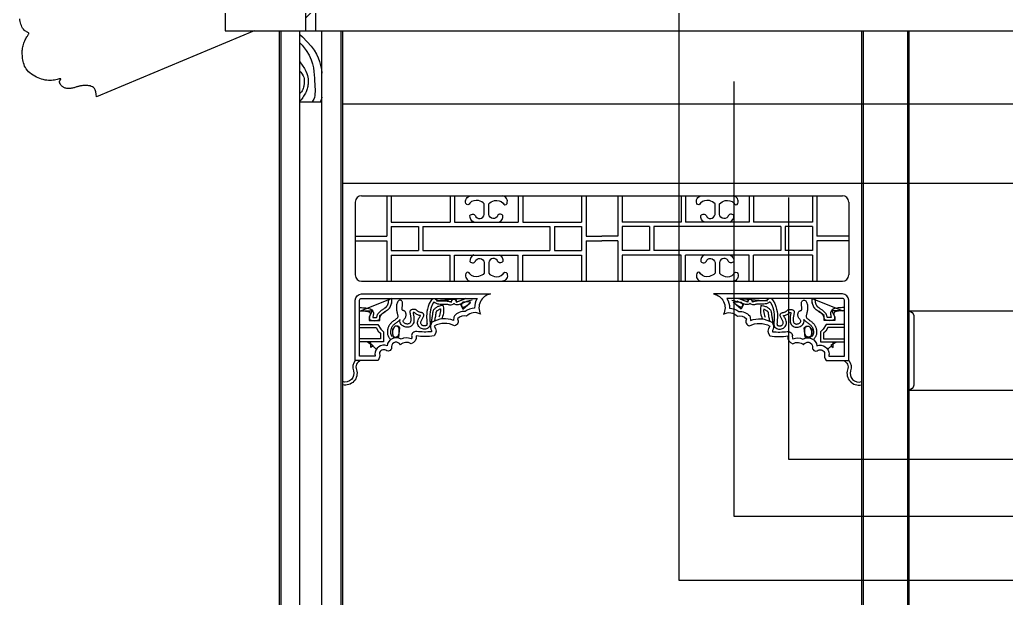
# Model space of a CAD drawing. Header units: metres. Extents: x 986 to 9059, y 312 to 6351.
# Drawn here: x 2041 to 5157, y 2460 to 4286 of the extents above; entities that cross this region are included whole.
import ezdxf

# ---------------------------------------------------------------- set-up
doc = ezdxf.new("R2010")
doc.units = ezdxf.units.M
for name, color, linetype in [('3', 3, 'Continuous'), ('4', 4, 'Continuous'), ('7', 7, 'Continuous'), ('BH', 3, 'Continuous'), ('DIM', 3, 'Continuous')]:
    doc.layers.add(name, color=color, linetype=linetype)
doc.dimstyles.get("Standard").update_dxf_attribs({"dimtxt": 2.5, "dimasz": 2.5, "dimexe": 1.25, "dimexo": 0.625, "dimtad": 1, "dimcen": 2.5, "dimazin": 3, "dimtfac": 1, "dimtmove": 0, "dimatfit": 3})

msp = doc.modelspace()

# ---------------------------------------------------------------- hatches: boundary and pattern name
at = {"layer": 'BH'}
h = msp.add_hatch(dxfattribs=at)
h.set_pattern_fill('ANSI31', scale=50)
h.paths.add_polyline_path([(2976.97, 4436.79, -0.06), (2944.97, 4436.79), (2944.97, 4250.3), (2976.97, 4250.3)])

# ---------------------------------------------------------------- linework, layer by layer
at = {"layer": '3'}
for p, q in [((2689.73, 4550.3), (2689.73, 4250.3)), ((2689.73, 4250.3), (6034.08, 4250.3)), ((2865.97, 4250.3), (2865.97, 873.72)), ((3055.97, 4250.3), (3055.97, 873.72)), ((4704.61, 4250.3), (4704.61, 873.72)), ((4844.61, 4250.3), (4844.61, 873.72)), ((2925.97, 1131.8), (2925.97, 4027.09)), ((2995.97, 1131.8), (2995.97, 4027.09)), ((3060.97, 4020.3), (6034.08, 4020.3)), ((3060.97, 3770.3), (6034.08, 3770.3)), ((4849.61, 3367.23), (6034.08, 3367.23)), ((4849.61, 3117.23), (6034.08, 3117.23))]:
    msp.add_line(p, q, dxfattribs=at)
for points in [[(2925.97, 4238.65), (2934.15, 4231.46), (2949.43, 4216.39), (2961.6, 4202.51), (2971.1, 4189.55), (2978.37, 4177.22), (2983.86, 4165.25), (2988, 4153.36), (2991.25, 4141.27), (2993.96, 4128.78), (2995.97, 4117.18)], [(2925.97, 4213.17), (2933.68, 4205.25), (2946.49, 4189.02), (2955.85, 4173.84), (2962.32, 4159.65), (2966.51, 4146.38), (2968.99, 4133.95), (2970.35, 4122.31), (2971.18, 4111.37), (2971.94, 4101.09), (2972.68, 4091.44), (2973.34, 4082.4), (2973.86, 4073.97), (2974.16, 4066.14), (2974.19, 4058.9), (2973.88, 4052.22), (2973.17, 4046.11), (2971.92, 4040.44), (2969.72, 4034.72), (2966.08, 4028.35), (2965.16, 4027.09)], [(2925.97, 4153.05), (2933.57, 4142.7), (2940.47, 4132.14), (2945.37, 4123.33), (2948.63, 4115.97), (2950.62, 4109.75), (2951.7, 4104.38), (2952.23, 4099.54), (2952.51, 4094.98), (2952.6, 4090.64), (2952.52, 4086.49), (2952.26, 4082.51), (2951.82, 4078.68), (2951.21, 4074.98), (2950.43, 4071.4), (2949.48, 4067.9), (2948.37, 4064.48), (2947.09, 4061.1), (2945.63, 4057.76), (2944, 4054.42), (2942.17, 4051.07), (2940.15, 4047.69), (2937.94, 4044.26), (2935.52, 4040.75), (2932.89, 4037.15), (2930.04, 4033.41), (2926.96, 4029.5), (2925.97, 4028.27)], [(2925.97, 4123.77), (2929.28, 4119.71), (2933.66, 4113.49), (2936.66, 4108.29), (2938.54, 4103.95), (2939.57, 4100.28), (2940.01, 4097.13), (2940.13, 4094.31), (2940.15, 4091.67), (2940.09, 4089.13), (2939.96, 4086.63), (2939.73, 4084.11), (2939.39, 4081.5), (2938.94, 4078.74), (2938.36, 4075.76), (2937.64, 4072.51), (2936.73, 4068.96), (2935.48, 4065.2), (2933.67, 4061.38), (2931.11, 4057.64), (2927.59, 4054.12), (2925.97, 4053.02)], [(2995.97, 4041.54), (2994.52, 4035.9), (2991.47, 4027.79), (2991.11, 4027.09)]]:
    msp.add_lwpolyline(points, dxfattribs=at)
msp.add_lwpolyline([(4849.61, 3367.23, -0.31), (4864.61, 3352.02), (4864.61, 3132.09, -0.31), (4849.61, 3116.88)], format="xyb", dxfattribs=at)
at = {"layer": '4'}
for p, q in [((2944.97, 4250.3), (2944.97, 4436.79)), ((2976.97, 4250.3), (2976.97, 4436.79)), ((2781.59, 4250.3), (2283.58, 4042.46)), ((2860.97, 4250.3), (2860.97, 873.72)), ((2925.97, 4027.09), (2925.97, 4250.3)), ((2995.97, 4027.09), (2995.97, 4250.3)), ((3060.97, 4250.3), (3060.97, 873.72)), ((4699.61, 4250.3), (4699.61, 873.72)), ((4849.61, 4250.3), (4849.61, 873.72)), ((2925.97, 4027.09), (2995.97, 4027.09))]:
    msp.add_line(p, q, dxfattribs=at)
msp.add_lwpolyline([(2283.58, 4042.46), (2283.12, 4051.3), (2281.83, 4058.43), (2279.83, 4064.04), (2277.24, 4068.35), (2274.19, 4071.55), (2270.82, 4073.85), (2267.23, 4075.46), (2263.56, 4076.57), (2259.92, 4077.36), (2256.35, 4077.89), (2252.87, 4078.2), (2249.5, 4078.31), (2246.27, 4078.26), (2243.2, 4078.09), (2240.32, 4077.82), (2237.64, 4077.5), (2235.19, 4077.13), (2232.93, 4076.74), (2230.8, 4076.3), (2228.76, 4075.83), (2226.77, 4075.31), (2224.77, 4074.75), (2222.72, 4074.13), (2220.57, 4073.46), (2218.29, 4072.74), (2215.89, 4071.99), (2213.38, 4071.24), (2210.8, 4070.52), (2208.15, 4069.86), (2205.47, 4069.28), (2202.77, 4068.82), (2200.09, 4068.5), (2197.43, 4068.36), (2194.81, 4068.38), (2192.27, 4068.56), (2189.8, 4068.89), (2187.44, 4069.37), (2185.2, 4069.99), (2183.1, 4070.73), (2181.15, 4071.6), (2179.37, 4072.59), (2177.76, 4073.67), (2176.28, 4074.84), (2174.94, 4076.06), (2173.72, 4077.33), (2172.6, 4078.62), (2171.56, 4079.93), (2170.6, 4081.22), (2169.7, 4082.48), (2168.89, 4083.73), (2168.2, 4084.97), (2167.65, 4086.22), (2167.28, 4087.48), (2167.11, 4088.76), (2167.17, 4090.08), (2167.49, 4091.45), (2168.08, 4092.86), (2168.84, 4094.28), (2169.63, 4095.64), (2170.33, 4096.88), (2170.81, 4097.94), (2170.94, 4098.78), (2170.6, 4099.32), (2169.67, 4099.51), (2168.03, 4099.32), (2165.74, 4098.82), (2162.86, 4098.09), (2159.46, 4097.23), (2155.61, 4096.32), (2151.38, 4095.46), (2146.83, 4094.73), (2142.04, 4094.24), (2137.07, 4094.05), (2131.95, 4094.19), (2126.7, 4094.65), (2121.36, 4095.44), (2115.95, 4096.57), (2110.48, 4098.03), (2105, 4099.84), (2099.52, 4101.99), (2094.07, 4104.49), (2088.72, 4107.32), (2083.53, 4110.46), (2078.56, 4113.89), (2073.89, 4117.6), (2069.57, 4121.57), (2065.68, 4125.78), (2062.27, 4130.21), (2059.39, 4134.84), (2057.02, 4139.61), (2055.08, 4144.49), (2053.54, 4149.4), (2052.33, 4154.29), (2051.4, 4159.12), (2050.7, 4163.83), (2050.16, 4168.35), (2049.76, 4172.66), (2049.48, 4176.78), (2049.34, 4180.74), (2049.35, 4184.59), (2049.52, 4188.37), (2049.86, 4192.12), (2050.38, 4195.87), (2051.09, 4199.67), (2052.01, 4203.54), (2053.1, 4207.45), (2054.36, 4211.35), (2055.75, 4215.17), (2057.26, 4218.89), (2058.86, 4222.43), (2060.54, 4225.76), (2062.27, 4228.82), (2064.02, 4231.57), (2065.71, 4234.02), (2067.26, 4236.2), (2068.59, 4238.12), (2069.62, 4239.81), (2070.26, 4241.29), (2070.42, 4242.58), (2070.03, 4243.7), (2069.03, 4244.69), (2067.49, 4245.64), (2065.53, 4246.63), (2063.24, 4247.77), (2060.73, 4249.16), (2058.11, 4250.9), (2055.49, 4253.08), (2052.96, 4255.8), (2050.62, 4259.12), (2048.5, 4262.94), (2046.62, 4267.14), (2045, 4271.57), (2043.66, 4276.11), (2042.61, 4280.61), (2041.88, 4284.94), (2041.47, 4288.98)], dxfattribs=at)
at = {"layer": '7'}
for p, q in [((3100.97, 3710.3), (3100.97, 3480.3)), ((3120.97, 3730.3), (4639.61, 3730.3)), ((3200.97, 3730.3), (3200.97, 3602.3)), ((3214.97, 3730.3), (3214.97, 3647.3)), ((3400.97, 3730.3), (3400.97, 3647.3)), ((3414.97, 3730.3), (3414.97, 3647.3)), ((3615.86, 3730.3), (3615.86, 3647.3)), ((3629.86, 3730.3), (3629.86, 3647.3)), ((3815.86, 3730.3), (3815.86, 3647.3)), ((3829.86, 3730.3), (3829.86, 3602.3)), ((3929.86, 3730.3), (3929.86, 3602.3)), ((3929.86, 3730.3), (3929.86, 3602.3)), ((3943.86, 3730.3), (3943.86, 3647.3)), ((4129.86, 3730.3), (4129.86, 3647.3)), ((4143.86, 3730.3), (4143.86, 3647.3)), ((4344.75, 3730.3), (4344.75, 3647.3)), ((4358.75, 3730.3), (4358.75, 3647.3)), ((4544.75, 3730.3), (4544.75, 3647.3)), ((4558.75, 3730.3), (4558.75, 3602.3)), ((4659.61, 3710.3), (4659.61, 3480.3)), ((3508.42, 3671.35), (3508.42, 3704.7)), ((3522.42, 3671.35), (3522.42, 3704.7)), ((4237.31, 3671.35), (4237.31, 3704.7)), ((4251.31, 3671.35), (4251.31, 3704.7)), ((3214.97, 3647.3), (3400.97, 3647.3)), ((3414.97, 3647.3), (3615.86, 3647.3)), ((3629.86, 3647.3), (3815.86, 3647.3)), ((4129.86, 3647.3), (3943.86, 3647.3)), ((4344.75, 3647.3), (4143.86, 3647.3)), ((4544.75, 3647.3), (4358.75, 3647.3)), ((3214.97, 3633.3), (3214.97, 3557.3)), ((3214.97, 3633.3), (3300.97, 3633.3)), ((3300.97, 3633.3), (3300.97, 3557.3)), ((3314.97, 3633.3), (3715.86, 3633.3)), ((3314.97, 3633.3), (3314.97, 3557.3)), ((3715.86, 3633.3), (3715.86, 3557.3)), ((3729.86, 3633.3), (3729.86, 3557.3)), ((3729.86, 3633.3), (3815.86, 3633.3)), ((3815.86, 3633.3), (3815.86, 3557.3)), ((4029.86, 3633.3), (3943.86, 3633.3)), ((3943.86, 3633.3), (3943.86, 3557.3)), ((4029.86, 3633.3), (4029.86, 3557.3)), ((4043.86, 3633.3), (4043.86, 3557.3)), ((4444.75, 3633.3), (4043.86, 3633.3)), ((4444.75, 3633.3), (4444.75, 3557.3)), ((4458.75, 3633.3), (4458.75, 3557.3)), ((4544.75, 3633.3), (4458.75, 3633.3)), ((4544.75, 3633.3), (4544.75, 3557.3)), ((3100.97, 3602.3), (3200.97, 3602.3)), ((3100.97, 3588.3), (3200.97, 3588.3)), ((3200.97, 3588.3), (3200.97, 3460.3)), ((3829.86, 3602.3), (3879.86, 3602.3)), ((3829.86, 3588.3), (3829.86, 3460.3)), ((3829.86, 3588.3), (3879.86, 3588.3)), ((3929.86, 3602.3), (3879.86, 3602.3)), ((3929.86, 3588.3), (3879.86, 3588.3)), ((3929.86, 3588.3), (3929.86, 3460.3)), ((4658.75, 3602.3), (4558.75, 3602.3)), ((4658.75, 3588.3), (4558.75, 3588.3)), ((4558.75, 3588.3), (4558.75, 3460.3)), ((3214.97, 3557.3), (3300.97, 3557.3)), ((3314.97, 3557.3), (3715.86, 3557.3)), ((3729.86, 3557.3), (3815.86, 3557.3)), ((4029.86, 3557.3), (3943.86, 3557.3)), ((4444.75, 3557.3), (4043.86, 3557.3)), ((4544.75, 3557.3), (4458.75, 3557.3)), ((3214.97, 3543.3), (3400.97, 3543.3)), ((3214.97, 3543.3), (3214.97, 3460.3)), ((3400.97, 3460.3), (3400.97, 3543.3)), ((3414.97, 3543.3), (3615.86, 3543.3)), ((3414.97, 3460.3), (3414.97, 3543.3)), ((3615.86, 3460.3), (3615.86, 3543.3)), ((3629.86, 3543.3), (3815.86, 3543.3)), ((3629.86, 3460.3), (3629.86, 3543.3)), ((3815.86, 3543.3), (3815.86, 3460.3)), ((4129.86, 3543.3), (3943.86, 3543.3)), ((3943.86, 3543.3), (3943.86, 3460.3)), ((4129.86, 3460.3), (4129.86, 3543.3)), ((4344.75, 3543.3), (4143.86, 3543.3)), ((4143.86, 3460.3), (4143.86, 3543.3)), ((4344.75, 3460.3), (4344.75, 3543.3)), ((4544.75, 3543.3), (4358.75, 3543.3)), ((4358.75, 3460.3), (4358.75, 3543.3)), ((4544.75, 3543.3), (4544.75, 3460.3)), ((3508.42, 3519.24), (3508.42, 3485.89)), ((3522.42, 3519.24), (3522.42, 3485.89)), ((4237.31, 3519.24), (4237.31, 3485.89)), ((4251.31, 3519.24), (4251.31, 3485.89)), ((3120.97, 3460.3), (4639.61, 3460.3))]:
    msp.add_line(p, q, dxfattribs=at)
for points in [[(3508.42, 3704.7, 0.17), (3490.46, 3714.92, 0.27), (3462.72, 3706.88, -0.8), (3450.55, 3705.92, -0.47), (3464.71, 3730.35)], [(3522.42, 3704.7, -0.17), (3540.38, 3714.92, -0.27), (3568.12, 3706.88, 0.8), (3580.29, 3705.92, 0.47), (3566.13, 3730.35)], [(4237.31, 3704.7, 0.17), (4219.34, 3714.92, 0.27), (4191.61, 3706.88, -0.8), (4179.44, 3705.92, -0.47), (4193.6, 3730.35)], [(4251.31, 3704.7, -0.17), (4269.27, 3714.92, -0.27), (4297.01, 3706.88, 0.8), (4309.18, 3705.92, 0.47), (4295.02, 3730.35)], [(3475.98, 3647.25, -0.37), (3463.38, 3667.79, -0.65), (3481.95, 3663.81, 0.76), (3508.42, 3675.98, 0.65)], [(3554.85, 3647.25, 0.37), (3567.45, 3667.79, 0.65), (3548.89, 3663.81, -0.76), (3522.42, 3675.98, -0.65)], [(4204.87, 3647.25, -0.37), (4192.27, 3667.79, -0.65), (4210.84, 3663.81, 0.76), (4237.31, 3675.98, 0.65)], [(4283.74, 3647.25, 0.37), (4296.34, 3667.79, 0.65), (4277.77, 3663.81, -0.76), (4251.31, 3675.98, -0.65)], [(3475.98, 3543.34, 0.37), (3463.38, 3522.8, 0.65), (3481.95, 3526.78, -0.76), (3508.42, 3514.62, -0.65)], [(3554.85, 3543.34, -0.37), (3567.45, 3522.8, -0.65), (3548.89, 3526.78, 0.76), (3522.42, 3514.62, 0.65)], [(4204.87, 3543.34, 0.37), (4192.27, 3522.8, 0.65), (4210.84, 3526.78, -0.76), (4237.31, 3514.62, -0.65)], [(4283.74, 3543.34, -0.37), (4296.34, 3522.8, -0.65), (4277.77, 3526.78, 0.76), (4251.31, 3514.62, 0.65)], [(3508.42, 3485.89, -0.17), (3490.46, 3475.67, -0.27), (3462.72, 3483.72, 0.8), (3450.55, 3484.67, 0.47), (3464.71, 3460.24)], [(3522.42, 3485.89, 0.17), (3540.38, 3475.67, 0.27), (3568.12, 3483.72, -0.8), (3580.29, 3484.67, -0.47), (3566.13, 3460.24)], [(4237.31, 3485.89, -0.17), (4219.34, 3475.67, -0.27), (4191.61, 3483.72, 0.8), (4179.44, 3484.67, 0.47), (4193.6, 3460.24)], [(4251.31, 3485.89, 0.17), (4269.27, 3475.67, 0.27), (4297.01, 3483.72, -0.8), (4309.18, 3484.67, -0.47), (4295.02, 3460.24)], [(3117.98, 3210.14, 0.43), (3104.89, 3181.36, -0.58), (3060.97, 3133.51, -0.58)], [(3100.97, 3210.29, 0.28), (3095.48, 3177.97, -0.61), (3061.26, 3143.79)], [(4642.6, 3210.14, -0.43), (4655.69, 3181.36, 0.58), (4699.61, 3133.51, 0.58)], [(4659.61, 3210.29, -0.28), (4665.11, 3177.97, 0.61), (4699.33, 3143.79)]]:
    msp.add_lwpolyline(points, format="xyb", dxfattribs=at)
for points in [[(3527.73, 3420.3, 0.5), (3496.58, 3356.49, 0.35), (3452.86, 3350.79, 0.27), (3424.35, 3341.61, -0.46), (3414.84, 3319.62, 0.26), (3350.21, 3318.8, -0.39), (3350.21, 3288.12, -0.07), (3293.18, 3288.12, -0.38), (3277.97, 3263.43, 0.34), (3243.75, 3259.63, 0.76), (3215.24, 3254.45, -0.72), (3198.13, 3242.54, 0.55), (3177.22, 3232.25, -0.24), (3172.9, 3210.14), (3100.97, 3210.14), (3100.97, 3400.3, -0.41), (3120.97, 3420.3), (3527.73, 3420.3)], [(3411.68, 3336.48, 0.23), (3343.15, 3330.89, 0.22), (3339.85, 3309.39, -0.25), (3341.85, 3301.23, -0.06), (3295.04, 3302, 0.51), (3279.4, 3285.64, -0.23), (3277.54, 3279.09, 0.2), (3245.66, 3277.69, 0.55), (3201.38, 3256.53, 0.54), (3163.15, 3230.03, -0.14), (3164.1, 3224.14), (3114.97, 3224.14), (3114.97, 3400.3, -0.41), (3120.97, 3406.3), (3485.88, 3406.3, 0.14), (3477.8, 3375.6, 0.16), (3448.29, 3365.42, 0.22), (3413.97, 3351.01, 0.12), (3411.68, 3336.48, 0.12)], [(4232.85, 3420.3, -0.5), (4264, 3356.49, -0.35), (4307.73, 3350.79, -0.27), (4336.24, 3341.61, 0.46), (4345.74, 3319.62, -0.26), (4410.38, 3318.8, 0.39), (4410.38, 3288.12, 0.07), (4467.41, 3288.12, 0.38), (4482.61, 3263.43, -0.34), (4516.83, 3259.63, -0.76), (4545.35, 3254.45, 0.72), (4562.46, 3242.54, -0.55), (4583.37, 3232.25, 0.24), (4587.69, 3210.14), (4659.61, 3210.14), (4659.61, 3400.3, 0.41), (4639.61, 3420.3), (4232.85, 3420.3)], [(4348.91, 3336.48, -0.23), (4417.43, 3330.89, -0.22), (4420.74, 3309.39, 0.25), (4418.74, 3301.23, 0.06), (4465.55, 3302, -0.51), (4481.18, 3285.64, 0.23), (4483.05, 3279.09, -0.2), (4514.93, 3277.69, -0.55), (4559.2, 3256.53, -0.54), (4597.44, 3230.03, 0.14), (4596.49, 3224.14), (4645.61, 3224.14), (4645.61, 3400.3, 0.41), (4639.61, 3406.3), (4274.7, 3406.3, -0.14), (4282.79, 3375.6, -0.16), (4312.3, 3365.42, -0.22), (4346.62, 3351.01, -0.12), (4348.91, 3336.48, -0.12)]]:
    msp.add_lwpolyline(points, format="xyb", close=True, dxfattribs=at)
for points in [[(3114.97, 3367.17), (3114.97, 3367.17), (3117.43, 3367.16), (3120.73, 3367.12), (3124.63, 3367), (3128.87, 3366.76), (3133.19, 3366.37), (3137.34, 3365.79), (3141.07, 3364.98), (3144.11, 3363.91), (3146.28, 3362.54), (3147.64, 3360.92), (3148.33, 3359.11), (3148.49, 3357.16), (3148.25, 3355.13), (3147.75, 3353.08), (3147.13, 3351.05), (3146.51, 3349.11), (3146.01, 3347.31), (3145.67, 3345.64), (3145.51, 3344.12), (3145.55, 3342.75), (3145.81, 3341.51), (3146.29, 3340.42), (3147.03, 3339.47), (3148.03, 3338.67), (3149.31, 3338), (3150.83, 3337.47), (3152.56, 3337.05), (3154.46, 3336.74), (3156.47, 3336.51), (3158.57, 3336.37), (3160.7, 3336.3), (3162.84, 3336.27), (3164.94, 3336.3), (3166.97, 3336.39), (3168.91, 3336.56), (3170.74, 3336.85), (3172.42, 3337.26), (3173.93, 3337.83), (3175.25, 3338.59), (3176.34, 3339.54), (3177.21, 3340.7), (3177.9, 3342.06), (3178.46, 3343.57), (3178.96, 3345.19), (3179.46, 3346.9), (3180.02, 3348.66), (3180.7, 3350.42), (3181.57, 3352.16), (3182.67, 3353.84), (3183.96, 3355.45), (3185.42, 3357), (3186.99, 3358.47), (3188.63, 3359.85), (3190.3, 3361.15), (3191.95, 3362.36), (3193.55, 3363.47), (3195.05, 3364.48), (3196.46, 3365.41), (3197.78, 3366.26), (3199.02, 3367.06), (3200.19, 3367.82), (3201.3, 3368.55), (3202.35, 3369.27), (3203.35, 3370), (3204.31, 3370.75), (3205.24, 3371.53), (3206.13, 3372.36), (3207, 3373.26), (3207.85, 3374.24), (3208.68, 3375.32), (3209.5, 3376.51), (3210.32, 3377.83), (3211.14, 3379.29), (3211.94, 3380.88), (3212.71, 3382.59), (3213.45, 3384.41), (3214.14, 3386.34), (3214.76, 3388.36), (3215.31, 3390.46), (3215.77, 3392.63), (3216.13, 3394.85), (3216.4, 3397.06), (3216.59, 3399.2), (3216.72, 3401.19), (3216.8, 3402.96), (3216.84, 3404.45), (3216.85, 3405.59), (3216.85, 3406.3), (3120.15, 3367.17), (3154.13, 3367.17), (3144.98, 3347.59), (3144.98, 3337.14), (3163.28, 3335.84), (3178.96, 3337.14), (3178.96, 3352.81), (3194.64, 3364.56), (3203.79, 3369.78), (3210.32, 3376.31), (3216.85, 3391.97), (3216.85, 3405.03), (3216.85, 3406.3)], [(3115, 3377.17), (3117.51, 3377.16), (3120.95, 3377.12), (3125.06, 3376.99), (3129.6, 3376.74), (3134.33, 3376.31), (3139.1, 3375.65), (3143.81, 3374.62), (3148.5, 3372.96), (3152.92, 3370.17), (3156.37, 3366.07), (3158.18, 3361.35), (3158.54, 3356.99), (3158.12, 3353.36), (3157.4, 3350.41), (3156.66, 3348.04), (3156.2, 3346.6), (3157.36, 3346.48), (3159.08, 3346.36), (3160.93, 3346.29), (3162.84, 3346.27), (3164.67, 3346.3), (3166.31, 3346.37), (3167.69, 3346.49), (3168.76, 3346.66), (3168.95, 3346.71), (3168.98, 3346.79), (3169.38, 3348.07), (3169.9, 3349.83), (3170.59, 3351.99), (3171.55, 3354.47), (3172.88, 3357.14), (3174.56, 3359.71), (3176.41, 3362.02), (3178.36, 3364.09), (3180.34, 3365.94), (3182.33, 3367.62), (3184.28, 3369.14), (3186.15, 3370.5), (3187.9, 3371.72), (3189.51, 3372.81), (3191, 3373.79), (3192.36, 3374.67), (3193.6, 3375.47), (3194.72, 3376.19), (3195.71, 3376.84), (3196.58, 3377.44), (3197.34, 3378), (3198.01, 3378.51), (3198.59, 3379.01), (3199.12, 3379.5), (3199.61, 3380.01), (3200.1, 3380.57), (3200.6, 3381.23), (3201.14, 3381.99), (3201.7, 3382.91), (3202.3, 3383.98), (3202.92, 3385.2), (3203.52, 3386.53), (3204.1, 3387.97), (3204.65, 3389.5), (3205.14, 3391.09), (3205.57, 3392.75), (3205.93, 3394.46), (3206.22, 3396.25), (3206.45, 3398.12), (3206.62, 3399.98), (3206.73, 3401.74), (3206.8, 3403.32), (3206.84, 3404.65), (3206.85, 3405.67), (3206.85, 3406.33)], [(3345.25, 3406.3), (3339.73, 3398.77), (3334.8, 3389.93), (3331.23, 3381.23), (3328.82, 3372.81), (3327.34, 3364.79), (3326.61, 3357.32), (3326.4, 3350.52), (3326.52, 3344.52), (3326.77, 3339.43), (3327.07, 3335.18), (3327.36, 3331.68), (3327.59, 3328.83), (3327.69, 3326.55), (3327.6, 3324.73), (3327.27, 3323.28), (3326.62, 3322.11), (3325.63, 3321.15), (3324.34, 3320.37), (3322.82, 3319.8), (3321.12, 3319.45), (3319.33, 3319.32), (3317.5, 3319.42), (3315.7, 3319.77), (3313.99, 3320.37), (3312.44, 3321.24), (3311.09, 3322.34), (3309.94, 3323.65), (3309.04, 3325.16), (3308.4, 3326.83), (3308.05, 3328.63), (3308.02, 3330.55), (3308.33, 3332.56), (3308.99, 3334.62), (3309.93, 3336.73), (3311.07, 3338.86), (3312.33, 3340.99), (3313.62, 3343.1), (3314.85, 3345.16), (3315.95, 3347.17), (3316.82, 3349.09), (3317.41, 3350.92), (3317.7, 3352.63), (3317.72, 3354.22), (3317.48, 3355.67), (3316.99, 3356.99), (3316.27, 3358.15), (3315.34, 3359.15), (3314.21, 3359.97), (3312.9, 3360.62), (3311.45, 3361.13), (3309.9, 3361.53), (3308.3, 3361.88), (3306.69, 3362.2), (3305.11, 3362.54), (3303.61, 3362.95), (3302.23, 3363.45), (3301, 3364.09), (3299.89, 3364.84), (3298.87, 3365.66), (3297.9, 3366.53), (3296.94, 3367.4), (3295.95, 3368.26), (3294.9, 3369.05), (3293.74, 3369.76), (3292.44, 3370.35), (3291.04, 3370.83), (3289.54, 3371.18), (3287.99, 3371.42), (3286.41, 3371.55), (3284.82, 3371.57), (3283.26, 3371.48), (3281.76, 3371.29), (3280.33, 3370.99), (3279, 3370.59), (3277.78, 3370.07), (3276.69, 3369.44), (3275.75, 3368.68), (3274.96, 3367.8), (3274.34, 3366.78), (3273.92, 3365.63), (3273.69, 3364.33), (3273.63, 3362.89), (3273.73, 3361.3), (3273.94, 3359.56), (3274.25, 3357.67), (3274.62, 3355.62), (3275.03, 3353.42), (3275.44, 3351.05), (3275.83, 3348.53), (3276.17, 3345.91), (3276.42, 3343.24), (3276.56, 3340.58), (3276.54, 3337.99), (3276.33, 3335.54), (3275.9, 3333.27), (3275.22, 3331.25), (3274.27, 3329.53), (3273.07, 3328.1), (3271.65, 3326.98), (3270.05, 3326.14), (3268.31, 3325.59), (3266.46, 3325.32), (3264.55, 3325.32), (3262.59, 3325.59), (3260.64, 3326.13), (3258.76, 3326.9), (3257, 3327.86), (3255.43, 3328.99), (3254.12, 3330.26), (3253.13, 3331.62), (3252.52, 3333.05), (3252.35, 3334.52), (3252.67, 3335.99), (3253.4, 3337.48), (3254.43, 3339.01), (3255.65, 3340.61), (3256.96, 3342.28), (3258.27, 3344.06), (3259.45, 3345.96), (3260.41, 3348), (3261.07, 3350.2), (3261.43, 3352.49), (3261.52, 3354.81), (3261.37, 3357.09), (3261, 3359.27), (3260.44, 3361.28), (3259.73, 3363.06), (3258.89, 3364.54), (3257.94, 3365.67), (3256.93, 3366.5), (3255.87, 3367.09), (3254.8, 3367.51), (3253.76, 3367.81), (3252.76, 3368.06), (3251.85, 3368.33), (3251.05, 3368.68), (3250.38, 3369.16), (3249.86, 3369.8), (3249.46, 3370.61), (3249.2, 3371.61), (3249.05, 3372.82), (3249.03, 3374.24), (3249.11, 3375.9), (3249.31, 3377.81), (3249.59, 3379.97), (3249.92, 3382.32), (3250.24, 3384.79), (3250.48, 3387.31), (3250.58, 3389.79), (3250.5, 3392.16), (3250.17, 3394.36), (3249.52, 3396.31), (3248.53, 3397.94), (3247.25, 3399.21), (3245.73, 3400.12), (3244.05, 3400.63), (3242.28, 3400.73), (3240.49, 3400.38), (3238.74, 3399.56), (3237.11, 3398.27), (3235.65, 3396.47), (3234.38, 3394.24), (3233.3, 3391.65), (3232.43, 3388.77), (3231.75, 3385.68), (3231.29, 3382.45), (3231.04, 3379.15), (3231.01, 3375.86), (3231.2, 3372.64), (3231.56, 3369.52), (3232.06, 3366.52), (3232.64, 3363.67), (3233.27, 3360.98), (3233.89, 3358.48), (3234.46, 3356.17), (3234.93, 3354.1), (3235.26, 3352.25), (3235.43, 3350.62), (3235.42, 3349.14), (3235.2, 3347.79), (3234.76, 3346.52), (3234.07, 3345.29), (3233.12, 3344.05), (3231.88, 3342.78), (3230.35, 3341.44), (3228.57, 3340.02), (3226.6, 3338.53), (3224.5, 3336.99), (3222.33, 3335.4), (3220.15, 3333.76), (3218.01, 3332.08), (3215.98, 3330.38), (3214.1, 3328.66), (3212.38, 3326.9), (3210.81, 3325.09), (3209.39, 3323.23), (3208.12, 3321.29), (3206.98, 3319.27), (3205.97, 3317.16), (3205.09, 3314.93), (3204.34, 3312.59), (3203.71, 3310.15), (3203.22, 3307.64), (3202.86, 3305.07), (3202.65, 3302.48), (3202.58, 3299.89), (3202.67, 3297.33), (3202.91, 3294.81), (3203.32, 3292.36), (3203.91, 3289.99), (3204.67, 3287.73), (3205.64, 3285.57), (3206.8, 3283.55), (3208.18, 3281.67), (3209.79, 3279.94), (3211.63, 3278.38)], [(3349.42, 3395.08), (3352.24, 3393.09), (3356.74, 3391), (3361.16, 3389.7), (3365.38, 3388.97), (3369.32, 3388.62), (3372.89, 3388.5), (3376.04, 3388.48), (3378.77, 3388.48), (3381.22, 3388.47), (3383.41, 3388.45), (3385.36, 3388.41), (3387.11, 3388.34), (3388.66, 3388.24), (3390.07, 3388.11), (3391.36, 3387.94), (3392.65, 3387.72), (3393.99, 3387.46), (3395.38, 3387.16), (3396.83, 3386.84), (3398.37, 3386.54), (3400.04, 3386.26), (3401.98, 3386.07), (3404.38, 3386.11), (3407.16, 3386.67), (3409.92, 3387.95), (3412.17, 3389.74), (3412.83, 3390.54), (3413.08, 3390.24), (3415.65, 3388.29), (3418.8, 3387.03), (3421.92, 3386.6), (3424.77, 3386.74), (3427.47, 3387.24), (3430.29, 3388.01), (3433.46, 3389.06), (3437.19, 3390.44), (3441.67, 3392.21), (3447.02, 3394.42), (3453.37, 3397.11)], [(3352.12, 3406.3), (3352.12, 3406.3), (3354.52, 3403.72), (3357.27, 3401.78), (3360.26, 3400.39), (3363.43, 3399.46), (3366.69, 3398.9), (3369.93, 3398.61), (3373.09, 3398.5), (3376.06, 3398.48), (3378.8, 3398.48), (3381.29, 3398.47), (3383.57, 3398.45), (3385.67, 3398.4), (3387.62, 3398.32), (3389.45, 3398.21), (3391.18, 3398.05), (3392.84, 3397.83), (3394.45, 3397.56), (3396, 3397.25), (3397.48, 3396.94), (3398.88, 3396.63), (3400.17, 3396.37), (3401.35, 3396.18), (3402.39, 3396.08), (3403.29, 3396.09), (3404.03, 3396.24), (3404.63, 3396.52), (3405.12, 3396.91), (3405.52, 3397.4), (3405.86, 3397.96), (3406.17, 3398.6), (3406.46, 3399.28), (3406.77, 3400.01), (3407.12, 3400.75), (3407.52, 3401.48), (3407.96, 3402.19), (3408.46, 3402.83), (3409.02, 3403.4), (3409.65, 3403.86), (3410.35, 3404.19), (3411.13, 3404.36), (3411.98, 3404.35), (3412.89, 3404.18), (3413.82, 3403.87), (3414.75, 3403.43), (3415.65, 3402.9), (3416.49, 3402.28), (3417.24, 3401.6), (3417.88, 3400.88), (3418.39, 3400.14), (3418.81, 3399.4), (3419.19, 3398.7), (3419.58, 3398.06), (3420.04, 3397.51), (3420.62, 3397.07), (3421.37, 3396.77), (3422.35, 3396.63), (3423.61, 3396.7), (3425.25, 3397), (3427.39, 3397.58), (3430.15, 3398.5), (3433.62, 3399.78), (3437.92, 3401.48), (3443.17, 3403.65), (3449.46, 3406.32), (3357.99, 3398.48), (3378.9, 3398.48), (3393.27, 3398.48), (3405.03, 3394.57), (3406.34, 3399.79), (3410.26, 3406.32), (3419.41, 3401.09), (3419.41, 3394.57), (3431.17, 3398.48), (3449.46, 3406.32)], [(3470.37, 3401.09), (3470.37, 3401.09), (3460.31, 3398.76), (3452.48, 3396.64), (3446.59, 3394.69), (3442.37, 3392.88), (3439.53, 3391.17), (3437.8, 3389.53), (3436.88, 3387.92), (3436.5, 3386.3), (3436.43, 3384.66), (3436.64, 3383.07), (3437.15, 3381.63), (3437.99, 3380.41), (3439.18, 3379.52), (3440.75, 3379.03), (3442.71, 3379.05), (3445.11, 3379.66), (3447.92, 3380.92), (3450.99, 3382.7), (3454.17, 3384.86), (3457.25, 3387.24), (3460.07, 3389.68), (3462.44, 3392.04), (3464.19, 3394.15), (3465.14, 3395.87), (3440.32, 3394.57), (3433.78, 3386.73), (3440.32, 3372.37), (3463.84, 3391.96), (3465.14, 3395.87)], [(4290.21, 3401.09), (4290.21, 3401.09), (4300.28, 3398.76), (4308.11, 3396.64), (4314, 3394.69), (4318.22, 3392.88), (4321.05, 3391.17), (4322.79, 3389.53), (4323.7, 3387.92), (4324.08, 3386.3), (4324.16, 3384.66), (4323.95, 3383.07), (4323.44, 3381.63), (4322.6, 3380.41), (4321.41, 3379.52), (4319.84, 3379.03), (4317.87, 3379.05), (4315.48, 3379.66), (4312.67, 3380.92), (4309.59, 3382.7), (4306.42, 3384.86), (4303.34, 3387.24), (4300.52, 3389.68), (4298.14, 3392.04), (4296.39, 3394.15), (4295.44, 3395.87), (4320.27, 3394.57), (4326.81, 3386.73), (4320.27, 3372.37), (4296.75, 3391.96), (4295.44, 3395.87)], [(4411.16, 3395.08), (4408.35, 3393.09), (4403.85, 3391), (4399.42, 3389.7), (4395.2, 3388.97), (4391.27, 3388.62), (4387.69, 3388.5), (4384.55, 3388.48), (4381.81, 3388.48), (4379.37, 3388.47), (4377.18, 3388.45), (4375.22, 3388.41), (4373.48, 3388.34), (4371.92, 3388.24), (4370.52, 3388.11), (4369.23, 3387.94), (4367.94, 3387.72), (4366.6, 3387.46), (4365.2, 3387.16), (4363.75, 3386.84), (4362.22, 3386.54), (4360.54, 3386.26), (4358.6, 3386.07), (4356.21, 3386.11), (4353.42, 3386.67), (4350.67, 3387.95), (4348.42, 3389.74), (4347.76, 3390.54), (4347.5, 3390.24), (4344.94, 3388.29), (4341.79, 3387.03), (4338.67, 3386.6), (4335.82, 3386.74), (4333.11, 3387.24), (4330.3, 3388.01), (4327.13, 3389.06), (4323.39, 3390.44), (4318.92, 3392.21), (4313.56, 3394.42), (4307.22, 3397.11)], [(4408.47, 3406.3), (4408.47, 3406.3), (4406.06, 3403.72), (4403.32, 3401.78), (4400.32, 3400.39), (4397.15, 3399.46), (4393.9, 3398.9), (4390.65, 3398.61), (4387.5, 3398.5), (4384.52, 3398.48), (4381.79, 3398.48), (4379.3, 3398.47), (4377.01, 3398.45), (4374.91, 3398.4), (4372.96, 3398.32), (4371.14, 3398.21), (4369.41, 3398.05), (4367.75, 3397.83), (4366.14, 3397.56), (4364.59, 3397.25), (4363.1, 3396.94), (4361.71, 3396.63), (4360.41, 3396.37), (4359.24, 3396.18), (4358.19, 3396.08), (4357.3, 3396.09), (4356.56, 3396.24), (4355.96, 3396.52), (4355.47, 3396.91), (4355.06, 3397.4), (4354.72, 3397.96), (4354.42, 3398.6), (4354.12, 3399.28), (4353.81, 3400.01), (4353.46, 3400.75), (4353.07, 3401.48), (4352.63, 3402.19), (4352.12, 3402.83), (4351.56, 3403.4), (4350.93, 3403.86), (4350.23, 3404.19), (4349.46, 3404.36), (4348.6, 3404.35), (4347.7, 3404.18), (4346.76, 3403.87), (4345.84, 3403.43), (4344.94, 3402.9), (4344.1, 3402.28), (4343.34, 3401.6), (4342.7, 3400.88), (4342.2, 3400.14), (4341.78, 3399.4), (4341.4, 3398.7), (4341, 3398.06), (4340.54, 3397.51), (4339.96, 3397.07), (4339.21, 3396.77), (4338.24, 3396.63), (4336.98, 3396.7), (4335.33, 3397), (4333.19, 3397.58), (4330.44, 3398.5), (4326.97, 3399.78), (4322.67, 3401.48), (4317.42, 3403.65), (4311.12, 3406.32), (4402.6, 3398.48), (4381.69, 3398.48), (4367.32, 3398.48), (4355.55, 3394.57), (4354.25, 3399.79), (4350.33, 3406.32), (4341.18, 3401.09), (4341.18, 3394.57), (4329.42, 3398.48), (4311.12, 3406.32)], [(4415.33, 3406.3), (4420.86, 3398.77), (4425.79, 3389.93), (4429.35, 3381.23), (4431.77, 3372.81), (4433.24, 3364.79), (4433.98, 3357.32), (4434.18, 3350.52), (4434.07, 3344.52), (4433.82, 3339.43), (4433.52, 3335.18), (4433.22, 3331.68), (4433, 3328.83), (4432.9, 3326.55), (4432.98, 3324.73), (4433.32, 3323.28), (4433.96, 3322.11), (4434.95, 3321.15), (4436.24, 3320.37), (4437.77, 3319.8), (4439.46, 3319.45), (4441.26, 3319.32), (4443.09, 3319.42), (4444.89, 3319.77), (4446.59, 3320.37), (4448.14, 3321.24), (4449.5, 3322.34), (4450.65, 3323.65), (4451.55, 3325.16), (4452.19, 3326.83), (4452.54, 3328.63), (4452.57, 3330.55), (4452.26, 3332.56), (4451.6, 3334.62), (4450.65, 3336.73), (4449.51, 3338.86), (4448.26, 3340.99), (4446.97, 3343.1), (4445.73, 3345.16), (4444.64, 3347.17), (4443.76, 3349.09), (4443.18, 3350.92), (4442.89, 3352.63), (4442.87, 3354.22), (4443.11, 3355.67), (4443.6, 3356.99), (4444.31, 3358.15), (4445.25, 3359.15), (4446.38, 3359.97), (4447.69, 3360.62), (4449.14, 3361.13), (4450.68, 3361.53), (4452.28, 3361.88), (4453.9, 3362.2), (4455.47, 3362.54), (4456.97, 3362.95), (4458.36, 3363.45), (4459.59, 3364.09), (4460.69, 3364.84), (4461.71, 3365.66), (4462.68, 3366.53), (4463.65, 3367.4), (4464.63, 3368.26), (4465.69, 3369.05), (4466.85, 3369.76), (4468.14, 3370.35), (4469.55, 3370.83), (4471.04, 3371.18), (4472.59, 3371.42), (4474.18, 3371.55), (4475.76, 3371.57), (4477.32, 3371.48), (4478.83, 3371.29), (4480.26, 3370.99), (4481.59, 3370.59), (4482.8, 3370.07), (4483.89, 3369.44), (4484.84, 3368.68), (4485.63, 3367.8), (4486.24, 3366.78), (4486.67, 3365.63), (4486.9, 3364.33), (4486.95, 3362.89), (4486.86, 3361.3), (4486.64, 3359.56), (4486.34, 3357.67), (4485.97, 3355.62), (4485.56, 3353.42), (4485.15, 3351.05), (4484.75, 3348.53), (4484.41, 3345.91), (4484.16, 3343.24), (4484.03, 3340.58), (4484.05, 3337.99), (4484.26, 3335.54), (4484.68, 3333.27), (4485.36, 3331.25), (4486.32, 3329.53), (4487.52, 3328.1), (4488.94, 3326.98), (4490.54, 3326.14), (4492.28, 3325.59), (4494.12, 3325.32), (4496.04, 3325.32), (4498, 3325.59), (4499.95, 3326.13), (4501.83, 3326.9), (4503.59, 3327.86), (4505.16, 3328.99), (4506.47, 3330.26), (4507.46, 3331.62), (4508.07, 3333.05), (4508.23, 3334.52), (4507.91, 3335.99), (4507.19, 3337.48), (4506.16, 3339.01), (4504.94, 3340.61), (4503.62, 3342.28), (4502.32, 3344.06), (4501.14, 3345.96), (4500.17, 3348), (4499.52, 3350.2), (4499.16, 3352.49), (4499.07, 3354.81), (4499.22, 3357.09), (4499.59, 3359.27), (4500.14, 3361.28), (4500.86, 3363.06), (4501.7, 3364.54), (4502.64, 3365.67), (4503.66, 3366.5), (4504.71, 3367.09), (4505.78, 3367.51), (4506.83, 3367.81), (4507.82, 3368.06), (4508.74, 3368.33), (4509.54, 3368.68), (4510.2, 3369.16), (4510.73, 3369.8), (4511.12, 3370.61), (4511.39, 3371.61), (4511.53, 3372.82), (4511.56, 3374.24), (4511.47, 3375.9), (4511.28, 3377.81), (4510.99, 3379.97), (4510.67, 3382.32), (4510.35, 3384.79), (4510.11, 3387.31), (4510, 3389.79), (4510.09, 3392.16), (4510.42, 3394.36), (4511.06, 3396.31), (4512.05, 3397.94), (4513.34, 3399.21), (4514.86, 3400.12), (4516.54, 3400.63), (4518.31, 3400.73), (4520.1, 3400.38), (4521.85, 3399.56), (4523.48, 3398.27), (4524.94, 3396.47), (4526.21, 3394.24), (4527.28, 3391.65), (4528.16, 3388.77), (4528.83, 3385.68), (4529.3, 3382.45), (4529.55, 3379.15), (4529.58, 3375.86), (4529.39, 3372.64), (4529.03, 3369.52), (4528.53, 3366.52), (4527.94, 3363.67), (4527.32, 3360.98), (4526.7, 3358.48), (4526.13, 3356.17), (4525.66, 3354.1), (4525.32, 3352.25), (4525.15, 3350.62), (4525.17, 3349.14), (4525.38, 3347.79), (4525.83, 3346.52), (4526.51, 3345.29), (4527.47, 3344.05), (4528.71, 3342.78), (4530.24, 3341.44), (4532.02, 3340.02), (4533.98, 3338.53), (4536.08, 3336.99), (4538.25, 3335.4), (4540.44, 3333.76), (4542.57, 3332.08), (4544.6, 3330.38), (4546.48, 3328.66), (4548.21, 3326.9), (4549.77, 3325.09), (4551.19, 3323.23), (4552.47, 3321.29), (4553.61, 3319.27), (4554.62, 3317.16), (4555.49, 3314.93), (4556.25, 3312.59), (4556.88, 3310.15), (4557.37, 3307.64), (4557.73, 3305.07), (4557.94, 3302.48), (4558.01, 3299.89), (4557.92, 3297.33), (4557.67, 3294.81), (4557.26, 3292.36), (4556.68, 3289.99), (4555.91, 3287.73), (4554.95, 3285.57), (4553.78, 3283.55), (4552.4, 3281.67), (4550.8, 3279.94), (4548.96, 3278.38)], [(4645.61, 3367.17), (4645.61, 3367.17), (4643.16, 3367.16), (4639.86, 3367.12), (4635.96, 3367), (4631.72, 3366.76), (4627.39, 3366.37), (4623.24, 3365.79), (4619.52, 3364.98), (4616.48, 3363.91), (4614.31, 3362.54), (4612.95, 3360.92), (4612.25, 3359.11), (4612.09, 3357.16), (4612.33, 3355.13), (4612.83, 3353.08), (4613.46, 3351.05), (4614.08, 3349.11), (4614.58, 3347.31), (4614.91, 3345.64), (4615.07, 3344.12), (4615.03, 3342.75), (4614.78, 3341.51), (4614.3, 3340.42), (4613.56, 3339.47), (4612.56, 3338.67), (4611.28, 3338), (4609.75, 3337.47), (4608.02, 3337.05), (4606.13, 3336.74), (4604.12, 3336.51), (4602.02, 3336.37), (4599.88, 3336.3), (4597.75, 3336.27), (4595.65, 3336.3), (4593.61, 3336.39), (4591.67, 3336.56), (4589.85, 3336.85), (4588.17, 3337.26), (4586.66, 3337.83), (4585.34, 3338.59), (4584.24, 3339.54), (4583.37, 3340.7), (4582.69, 3342.06), (4582.13, 3343.57), (4581.63, 3345.19), (4581.13, 3346.9), (4580.57, 3348.66), (4579.88, 3350.42), (4579.02, 3352.16), (4577.92, 3353.84), (4576.62, 3355.45), (4575.17, 3357), (4573.6, 3358.47), (4571.96, 3359.85), (4570.29, 3361.15), (4568.63, 3362.36), (4567.04, 3363.47), (4565.53, 3364.48), (4564.13, 3365.41), (4562.81, 3366.26), (4561.56, 3367.06), (4560.39, 3367.82), (4559.29, 3368.55), (4558.24, 3369.27), (4557.24, 3370), (4556.27, 3370.75), (4555.35, 3371.53), (4554.46, 3372.36), (4553.59, 3373.26), (4552.74, 3374.24), (4551.91, 3375.32), (4551.08, 3376.51), (4550.27, 3377.83), (4549.45, 3379.29), (4548.65, 3380.88), (4547.87, 3382.59), (4547.13, 3384.41), (4546.45, 3386.34), (4545.82, 3388.36), (4545.28, 3390.46), (4544.82, 3392.63), (4544.46, 3394.85), (4544.19, 3397.06), (4544, 3399.2), (4543.87, 3401.19), (4543.79, 3402.96), (4543.75, 3404.45), (4543.73, 3405.59), (4543.73, 3406.3), (4640.43, 3367.17), (4606.46, 3367.17), (4615.61, 3347.59), (4615.61, 3337.14), (4597.31, 3335.84), (4581.63, 3337.14), (4581.63, 3352.81), (4565.95, 3364.56), (4556.8, 3369.78), (4550.27, 3376.31), (4543.73, 3391.97), (4543.73, 3405.03), (4543.73, 3406.3)], [(4645.59, 3377.17), (4643.08, 3377.16), (4639.63, 3377.12), (4635.52, 3376.99), (4630.99, 3376.74), (4626.25, 3376.31), (4621.48, 3375.65), (4616.77, 3374.62), (4612.08, 3372.96), (4607.66, 3370.17), (4604.21, 3366.07), (4602.4, 3361.35), (4602.05, 3356.99), (4602.47, 3353.36), (4603.19, 3350.41), (4603.92, 3348.04), (4604.38, 3346.6), (4603.23, 3346.48), (4601.5, 3346.36), (4599.65, 3346.29), (4597.75, 3346.27), (4595.92, 3346.3), (4594.28, 3346.37), (4592.89, 3346.49), (4591.83, 3346.66), (4591.63, 3346.71), (4591.6, 3346.79), (4591.21, 3348.07), (4590.69, 3349.83), (4590, 3351.99), (4589.04, 3354.47), (4587.71, 3357.14), (4586.03, 3359.71), (4584.17, 3362.02), (4582.23, 3364.09), (4580.24, 3365.94), (4578.26, 3367.62), (4576.31, 3369.14), (4574.44, 3370.5), (4572.69, 3371.72), (4571.08, 3372.81), (4569.59, 3373.79), (4568.22, 3374.67), (4566.98, 3375.47), (4565.87, 3376.19), (4564.88, 3376.84), (4564.01, 3377.44), (4563.24, 3378), (4562.58, 3378.51), (4561.99, 3379.01), (4561.47, 3379.5), (4560.97, 3380.01), (4560.49, 3380.57), (4559.98, 3381.23), (4559.45, 3381.99), (4558.88, 3382.91), (4558.28, 3383.98), (4557.67, 3385.2), (4557.07, 3386.53), (4556.48, 3387.97), (4555.94, 3389.5), (4555.45, 3391.09), (4555.01, 3392.75), (4554.65, 3394.46), (4554.36, 3396.25), (4554.14, 3398.12), (4553.97, 3399.98), (4553.85, 3401.74), (4553.78, 3403.32), (4553.75, 3404.65), (4553.73, 3405.67), (4553.73, 3406.33)], [(3349.42, 3395.08), (3348.16, 3393.36), (3343.83, 3385.58), (3340.69, 3377.95), (3338.56, 3370.52), (3337.25, 3363.4), (3336.59, 3356.68), (3336.4, 3350.46), (3336.51, 3344.86), (3336.75, 3340.03), (3337.04, 3335.95), (3337.33, 3332.49), (3337.57, 3329.45), (3337.7, 3326.52), (3337.55, 3323.35), (3336.7, 3319.67), (3334.67, 3316), (3331.78, 3313.17), (3328.7, 3311.32), (3325.61, 3310.17), (3322.52, 3309.52), (3319.41, 3309.3), (3316.26, 3309.47), (3313.06, 3310.09), (3309.86, 3311.23), (3306.82, 3312.92), (3304.11, 3315.12), (3301.82, 3317.75), (3300.01, 3320.76), (3298.74, 3324.07), (3298.07, 3327.6), (3298.01, 3331.24), (3298.57, 3334.86), (3299.63, 3338.2), (3300.95, 3341.14), (3302.36, 3343.77), (3303.76, 3346.14), (3305.06, 3348.27), (3306.17, 3350.13), (3307, 3351.64), (3307.12, 3351.9), (3306.27, 3352.08), (3304.64, 3352.41), (3302.75, 3352.82), (3300.58, 3353.41), (3298.2, 3354.28), (3295.89, 3355.48), (3293.94, 3356.79), (3292.4, 3358.03), (3291.2, 3359.1), (3290.3, 3359.92), (3289.66, 3360.47), (3289.26, 3360.78), (3289.03, 3360.92), (3288.76, 3361.04), (3288.29, 3361.2), (3287.62, 3361.36), (3286.82, 3361.48), (3285.95, 3361.55), (3285.05, 3361.56), (3284.19, 3361.52), (3283.78, 3361.46), (3283.85, 3360.98), (3284.11, 3359.36), (3284.46, 3357.42), (3284.87, 3355.18), (3285.31, 3352.68), (3285.73, 3349.94), (3286.11, 3347.02), (3286.4, 3343.96), (3286.56, 3340.79), (3286.53, 3337.53), (3286.25, 3334.19), (3285.6, 3330.74), (3284.41, 3327.2), (3282.54, 3323.82), (3280.06, 3320.89), (3277.13, 3318.56), (3273.91, 3316.87), (3270.56, 3315.81), (3267.18, 3315.31), (3263.84, 3315.32), (3260.56, 3315.78), (3257.42, 3316.64), (3254.45, 3317.85), (3251.64, 3319.39), (3249, 3321.3), (3246.55, 3323.67), (3244.37, 3326.66), (3242.74, 3330.48), (3242.23, 3335.04), (3243.16, 3339.28)], [(3378.04, 3384.41), (3375.29, 3383.99), (3370.71, 3383.1), (3367.11, 3382.21), (3364.25, 3381.27), (3361.9, 3380.29), (3359.84, 3379.23), (3357.87, 3378.08), (3355.97, 3376.86), (3354.17, 3375.56), (3352.5, 3374.21), (3350.98, 3372.81), (3349.62, 3371.38), (3348.47, 3369.92), (3347.53, 3368.46), (3346.83, 3366.98), (3346.32, 3365.47), (3345.97, 3363.9), (3345.71, 3362.22), (3345.5, 3360.4), (3345.3, 3358.41), (3345.05, 3356.21), (3344.7, 3353.77), (3344.23, 3351.07), (3343.66, 3348.16), (3343.05, 3345.08), (3342.44, 3341.9), (3341.88, 3338.67), (3341.42, 3335.46), (3341.11, 3332.31), (3341, 3329.29)], [(3369.87, 3372.59), (3367.74, 3371.89), (3366.13, 3371.21), (3364.63, 3370.45), (3363.1, 3369.56), (3361.61, 3368.6), (3360.24, 3367.61), (3359.03, 3366.63), (3358, 3365.68), (3357.19, 3364.82), (3356.62, 3364.11), (3356.3, 3363.6), (3356.12, 3363.23), (3355.97, 3362.77), (3355.8, 3362.03), (3355.62, 3360.89), (3355.44, 3359.32), (3355.24, 3357.33), (3354.97, 3354.94), (3354.58, 3352.21), (3354.06, 3349.26), (3353.48, 3346.23), (3352.87, 3343.16), (3352.28, 3340.1), (3351.76, 3337.11), (3351.48, 3335.11)], [(3369.75, 3373.79), (3369.92, 3367.61), (3369.46, 3361.94), (3368.54, 3356.92), (3367.34, 3352.71), (3366.09, 3349.49), (3364.77, 3346.91)], [(3378.04, 3384.41), (3378.58, 3382.47), (3379.73, 3374.66), (3379.93, 3367.34), (3379.39, 3360.62), (3378.29, 3354.65), (3376.83, 3349.53), (3375.23, 3345.39), (3373.67, 3342.35)], [(4382.55, 3384.41), (4382, 3382.47), (4380.85, 3374.66), (4380.65, 3367.34), (4381.2, 3360.62), (4382.3, 3354.65), (4383.75, 3349.53), (4385.36, 3345.39), (4386.92, 3342.35)], [(4382.55, 3384.41), (4385.29, 3383.99), (4389.87, 3383.1), (4393.48, 3382.21), (4396.34, 3381.27), (4398.68, 3380.29), (4400.75, 3379.23), (4402.72, 3378.08), (4404.62, 3376.86), (4406.41, 3375.56), (4408.09, 3374.21), (4409.61, 3372.81), (4410.96, 3371.38), (4412.12, 3369.92), (4413.05, 3368.46), (4413.76, 3366.98), (4414.26, 3365.47), (4414.62, 3363.9), (4414.88, 3362.22), (4415.08, 3360.4), (4415.29, 3358.41), (4415.54, 3356.21), (4415.89, 3353.77), (4416.36, 3351.07), (4416.92, 3348.16), (4417.54, 3345.08), (4418.14, 3341.9), (4418.7, 3338.67), (4419.16, 3335.46), (4419.47, 3332.31), (4419.59, 3329.29)], [(4390.83, 3373.79), (4390.66, 3367.61), (4391.13, 3361.94), (4392.05, 3356.92), (4393.25, 3352.71), (4394.49, 3349.49), (4395.81, 3346.91)], [(4390.71, 3372.59), (4392.84, 3371.89), (4394.46, 3371.21), (4395.95, 3370.45), (4397.49, 3369.56), (4398.97, 3368.6), (4400.34, 3367.61), (4401.56, 3366.63), (4402.59, 3365.68), (4403.4, 3364.82), (4403.97, 3364.11), (4404.29, 3363.6), (4404.47, 3363.23), (4404.62, 3362.77), (4404.79, 3362.03), (4404.96, 3360.89), (4405.14, 3359.32), (4405.35, 3357.33), (4405.62, 3354.94), (4406.01, 3352.21), (4406.52, 3349.26), (4407.11, 3346.23), (4407.72, 3343.16), (4408.31, 3340.1), (4408.82, 3337.11), (4409.11, 3335.11)], [(4411.16, 3395.08), (4412.43, 3393.36), (4416.76, 3385.58), (4419.89, 3377.95), (4422.02, 3370.52), (4423.33, 3363.4), (4423.99, 3356.68), (4424.18, 3350.46), (4424.08, 3344.86), (4423.84, 3340.03), (4423.55, 3335.95), (4423.26, 3332.49), (4423.01, 3329.45), (4422.89, 3326.52), (4423.04, 3323.35), (4423.89, 3319.67), (4425.91, 3316), (4428.8, 3313.17), (4431.89, 3311.32), (4434.98, 3310.17), (4438.07, 3309.52), (4441.18, 3309.3), (4444.33, 3309.47), (4447.52, 3310.09), (4450.73, 3311.23), (4453.77, 3312.92), (4456.48, 3315.12), (4458.77, 3317.75), (4460.57, 3320.76), (4461.84, 3324.07), (4462.52, 3327.6), (4462.58, 3331.24), (4462.02, 3334.86), (4460.95, 3338.2), (4459.64, 3341.14), (4458.23, 3343.77), (4456.83, 3346.14), (4455.53, 3348.27), (4454.42, 3350.13), (4453.59, 3351.64), (4453.47, 3351.9), (4454.32, 3352.08), (4455.94, 3352.41), (4457.84, 3352.82), (4460, 3353.41), (4462.39, 3354.28), (4464.7, 3355.48), (4466.64, 3356.79), (4468.19, 3358.03), (4469.38, 3359.1), (4470.28, 3359.92), (4470.92, 3360.47), (4471.32, 3360.78), (4471.56, 3360.92), (4471.83, 3361.04), (4472.3, 3361.2), (4472.97, 3361.36), (4473.76, 3361.48), (4474.64, 3361.55), (4475.54, 3361.56), (4476.4, 3361.52), (4476.8, 3361.46), (4476.74, 3360.98), (4476.48, 3359.36), (4476.13, 3357.42), (4475.72, 3355.18), (4475.28, 3352.68), (4474.85, 3349.94), (4474.47, 3347.02), (4474.18, 3343.96), (4474.03, 3340.79), (4474.05, 3337.53), (4474.34, 3334.19), (4474.98, 3330.74), (4476.17, 3327.2), (4478.04, 3323.82), (4480.52, 3320.89), (4483.46, 3318.56), (4486.67, 3316.87), (4490.02, 3315.81), (4493.4, 3315.31), (4496.75, 3315.32), (4500.02, 3315.78), (4503.16, 3316.64), (4506.14, 3317.85), (4508.94, 3319.39), (4511.59, 3321.3), (4514.04, 3323.67), (4516.21, 3326.66), (4517.84, 3330.48), (4518.35, 3335.04), (4517.43, 3339.28)], [(3242.44, 3339.76), (3240.68, 3337.48), (3238.77, 3335.53), (3236.77, 3333.77), (3234.7, 3332.12), (3232.58, 3330.51), (3230.43, 3328.93), (3228.3, 3327.37), (3226.24, 3325.82), (3224.31, 3324.31), (3222.58, 3322.86), (3221.06, 3321.47), (3219.74, 3320.11), (3218.57, 3318.78), (3217.55, 3317.44), (3216.65, 3316.08), (3215.86, 3314.66), (3215.15, 3313.17), (3214.51, 3311.56), (3213.95, 3309.81), (3213.47, 3307.94), (3213.08, 3305.98), (3212.8, 3303.97), (3212.64, 3301.95), (3212.58, 3299.94), (3212.65, 3297.98), (3212.83, 3296.12), (3213.12, 3294.38), (3213.51, 3292.8), (3214, 3291.38), (3214.56, 3290.12), (3215.19, 3289.01), (3215.9, 3288.04), (3216.71, 3287.18), (3218.09, 3286.01)], [(3411.68, 3336.48), (3411.68, 3336.48)], [(4348.91, 3336.48), (4348.91, 3336.48)], [(4518.15, 3339.76), (4519.91, 3337.48), (4521.81, 3335.53), (4523.82, 3333.77), (4525.89, 3332.12), (4528.01, 3330.51), (4530.16, 3328.93), (4532.29, 3327.37), (4534.35, 3325.82), (4536.28, 3324.31), (4538.01, 3322.86), (4539.52, 3321.47), (4540.85, 3320.11), (4542.01, 3318.78), (4543.03, 3317.44), (4543.93, 3316.08), (4544.73, 3314.66), (4545.44, 3313.17), (4546.08, 3311.56), (4546.64, 3309.81), (4547.12, 3307.94), (4547.5, 3305.98), (4547.78, 3303.97), (4547.95, 3301.95), (4548, 3299.94), (4547.94, 3297.98), (4547.75, 3296.12), (4547.46, 3294.38), (4547.07, 3292.8), (4546.59, 3291.38), (4546.03, 3290.12), (4545.39, 3289.01), (4544.68, 3288.04), (4543.88, 3287.18), (4542.5, 3286.01)], [(3114.92, 3324.09), (3172.42, 3324.09), (3181.57, 3309.73), (3190.72, 3300.59), (3190.72, 3269.26), (3114.92, 3269.26)], [(3114.92, 3314.09), (3166.94, 3314.09), (3173.73, 3303.43), (3180.72, 3296.45), (3180.72, 3279.26), (3114.92, 3279.26)], [(3227.31, 3318.85), (3227.31, 3318.85), (3224.29, 3315.51), (3222.03, 3312.36), (3220.42, 3309.38), (3219.36, 3306.57), (3218.75, 3303.93), (3218.49, 3301.45), (3218.47, 3299.14), (3218.6, 3296.98), (3218.78, 3294.98), (3219.04, 3293.13), (3219.38, 3291.45), (3219.85, 3289.92), (3220.45, 3288.57), (3221.23, 3287.39), (3222.2, 3286.39), (3223.39, 3285.56), (3224.81, 3284.92), (3226.41, 3284.51), (3228.13, 3284.34), (3229.92, 3284.47), (3231.71, 3284.93), (3233.43, 3285.74), (3235.04, 3286.96), (3236.45, 3288.61), (3237.64, 3290.7), (3238.59, 3293.16), (3239.3, 3295.89), (3239.79, 3298.78), (3240.06, 3301.73), (3240.11, 3304.64), (3239.96, 3307.41), (3239.61, 3309.93), (3239.06, 3312.12), (3238.29, 3313.98), (3237.26, 3315.52), (3235.95, 3316.76), (3234.33, 3317.69), (3232.37, 3318.34), (3230.04, 3318.72), (3227.31, 3318.85), (3218.16, 3309.71), (3218.16, 3295.35), (3220.77, 3283.6), (3239.07, 3283.6), (3241.68, 3313.63), (3235.15, 3318.85), (3227.31, 3318.85)], [(4533.28, 3318.85), (4533.28, 3318.85), (4536.3, 3315.51), (4538.56, 3312.36), (4540.17, 3309.38), (4541.23, 3306.57), (4541.84, 3303.93), (4542.1, 3301.45), (4542.12, 3299.14), (4541.99, 3296.98), (4541.8, 3294.98), (4541.55, 3293.13), (4541.2, 3291.45), (4540.74, 3289.92), (4540.13, 3288.57), (4539.36, 3287.39), (4538.39, 3286.39), (4537.2, 3285.56), (4535.78, 3284.92), (4534.18, 3284.51), (4532.45, 3284.34), (4530.67, 3284.47), (4528.88, 3284.93), (4527.15, 3285.74), (4525.55, 3286.96), (4524.13, 3288.61), (4522.95, 3290.7), (4522, 3293.16), (4521.28, 3295.89), (4520.8, 3298.78), (4520.53, 3301.73), (4520.47, 3304.64), (4520.62, 3307.41), (4520.97, 3309.93), (4521.52, 3312.12), (4522.3, 3313.98), (4523.33, 3315.52), (4524.64, 3316.76), (4526.26, 3317.69), (4528.22, 3318.34), (4530.55, 3318.72), (4533.28, 3318.85), (4542.43, 3309.71), (4542.43, 3295.35), (4539.81, 3283.6), (4521.52, 3283.6), (4518.9, 3313.63), (4525.44, 3318.85), (4533.28, 3318.85)], [(4645.66, 3324.09), (4588.16, 3324.09), (4579.02, 3309.73), (4569.87, 3300.59), (4569.87, 3269.26), (4645.66, 3269.26)], [(4645.66, 3314.09), (4593.65, 3314.09), (4586.86, 3303.43), (4579.87, 3296.45), (4579.87, 3279.26), (4645.66, 3279.26)], [(3167.2, 3245.76), (3167.2, 3245.76), (3164, 3249.5), (3161.26, 3252.04), (3158.94, 3253.59), (3156.99, 3254.37), (3155.37, 3254.58), (3154.06, 3254.44), (3153, 3254.15), (3152.17, 3253.92), (3151.52, 3253.93), (3151.03, 3254.19), (3150.69, 3254.67), (3150.45, 3255.35), (3150.31, 3256.19), (3150.24, 3257.18), (3150.21, 3258.28), (3150.21, 3259.47), (3150.19, 3260.72), (3150.07, 3261.99), (3149.73, 3263.24), (3149.06, 3264.45), (3147.97, 3265.56), (3146.35, 3266.54), (3144.08, 3267.35), (3141.06, 3267.95), (3158.05, 3257.51), (3150.21, 3250.98), (3150.21, 3258.82), (3150.21, 3266.65), (3141.06, 3267.95)], [(4593.39, 3245.76), (4593.39, 3245.76), (4596.58, 3249.5), (4599.32, 3252.04), (4601.65, 3253.59), (4603.6, 3254.37), (4605.21, 3254.58), (4606.53, 3254.44), (4607.58, 3254.15), (4608.42, 3253.92), (4609.07, 3253.93), (4609.55, 3254.19), (4609.9, 3254.67), (4610.13, 3255.35), (4610.28, 3256.19), (4610.35, 3257.18), (4610.37, 3258.28), (4610.38, 3259.47), (4610.4, 3260.72), (4610.52, 3261.99), (4610.86, 3263.24), (4611.52, 3264.45), (4612.61, 3265.56), (4614.24, 3266.54), (4616.51, 3267.35), (4619.53, 3267.95), (4602.54, 3257.51), (4610.38, 3250.98), (4610.38, 3258.82), (4610.38, 3266.65), (4619.53, 3267.95)]]:
    msp.add_lwpolyline(points, dxfattribs=at)
for centre, start, end in [((3120.97, 3710.3), 90, 180), ((4639.61, 3710.3), 0, 90), ((3120.97, 3480.3), 180, 270), ((4639.61, 3480.3), 270, 0)]:
    msp.add_arc(centre, 20, start, end, dxfattribs=at)

# ---------------------------------------------------------------- leaders
at = {"layer": 'DIM'}
for points in [[(4122.82, 4381.38), (4122.82, 2517), (8297.63, 2517)], [(4296.12, 4091.08), (4296.12, 2719.42), (8297.63, 2719.42)], [(4469.42, 3724.87), (4469.42, 2899.21), (8297.63, 2899.21)]]:
    msp.add_leader(points, dimstyle='Standard', dxfattribs=at)

doc.saveas('drawing.dxf')
